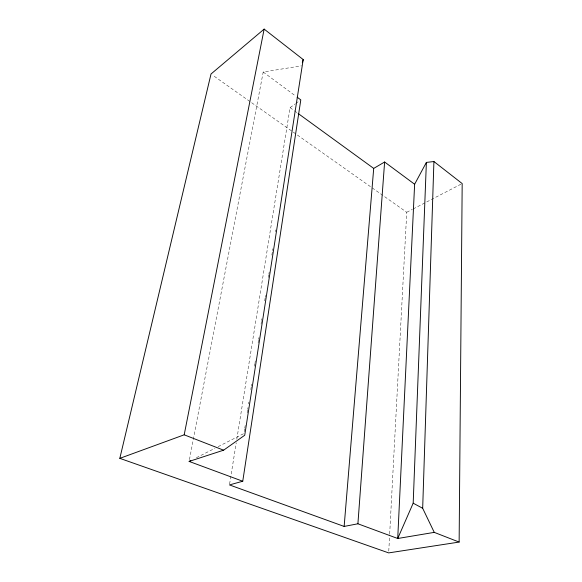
<?xml version="1.0" encoding="UTF-8"?>
<svg xmlns="http://www.w3.org/2000/svg" width="582" height="582" viewBox="0 0 582 582"><rect width="100%" height="100%" fill="white"/><g stroke="black" fill="none" stroke-linecap="round" stroke-linejoin="round"><path stroke-width="0.44" stroke-dasharray="2.91 2.18" d="M388.776 551.089L389.642 534.785M389.685 533.876L406.738 212.285L212.495 75.056M244.236 431.72L244.658 429.029M244.796 428.134L245.218 425.442M247.183 412.885L247.605 410.194M247.743 409.299L248.027 407.502M248.587 403.915L248.863 402.126M250.827 389.569L251.249 386.877M251.388 385.982L251.671 384.193M254.472 366.253L254.894 363.561M255.032 362.666L255.316 360.876M258.117 342.936L258.539 340.244M258.677 339.35L258.961 337.56M261.063 324.109L261.485 321.417M261.624 320.522L261.907 318.725M264.708 300.792L265.13 298.1M265.268 297.206L265.552 295.409M268.353 277.476L268.775 274.784M268.913 273.889L269.197 272.092M271.859 255.054L272.42 251.468M272.565 250.573L272.842 248.776M275.504 231.738L275.788 229.948M229.614 484.02L236.234 442.8M236.809 439.214L290.069 107.626L295.081 104.011M189.456 459.635L263.202 72.015L301.447 65.839M295.794 103.494L300.086 100.402M406.738 212.285L412.362 209.375M413.162 208.96L461.373 183.992M196.374 457.728L214.925 448.286M218.148 446.649L243.96 433.51M290.069 107.626L293.743 110.289M294.47 110.82L297.409 112.952M263.202 72.015L295.736 96.132"/><path stroke-width="0.87" d="M459.133 542.075L462.181 183.577L433.917 161.534L426.38 162.414L414.631 184.247L397.724 538.496L434.252 532.37L459.133 542.075L388.681 552.9L119.819 458.354L211.011 74.009L264.148 29.1L303.2 59.56L244.724 435.249L223.612 450.184L189.114 461.424L242.752 481.241L300.799 99.886L297.184 97.209M434.252 532.37L422.678 508.29L433.917 161.534M242.752 481.241L229.468 484.915L344.144 526.434L357.908 523.785L397.724 538.496L413.184 503.183L426.38 162.414M357.908 523.785L384.622 162.007L414.631 184.247M344.144 526.434L373.702 168.409L384.622 162.007M119.819 458.354L184.196 434.812L264.148 29.1M302.32 62.696L303.2 59.56M189.114 461.424L190.729 460.602M184.196 434.812L223.612 450.184M413.184 503.183L422.678 508.29M298.144 113.49L373.702 168.409"/></g></svg>
